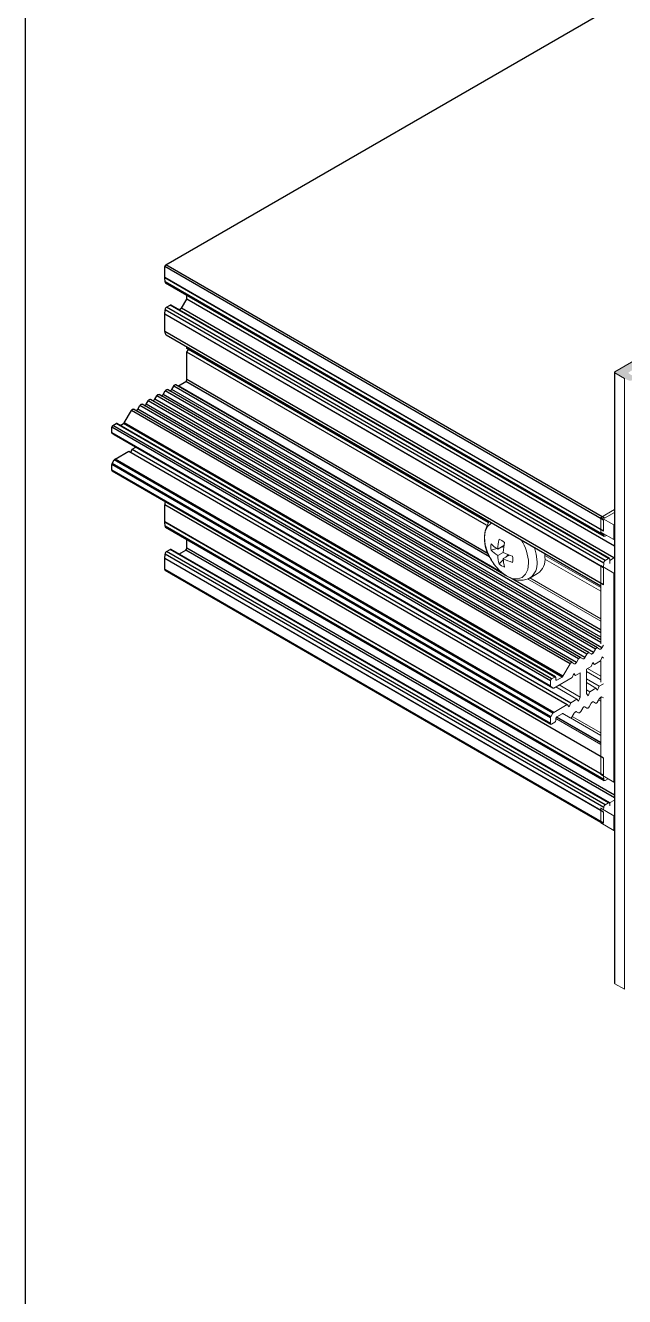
# Model space of a CAD drawing. Header units: millimetres. Extents: x 226 to 1066, y 456 to 1447.
# Drawn here: x 225.7 to 261.8, y 958.2 to 1034.7 of the extents above; entities that cross this region are included whole.
import ezdxf

# ---------------------------------------------------------------- set-up
doc = ezdxf.new("R2010")
doc.units = ezdxf.units.MM
doc.layers.add('ALUMINIUM', color=30, linetype='Continuous')
doc.layers.add('ANTET', color=140, linetype='Continuous')

# ---------------------------------------------------------------- blocks, each defined once
blk = doc.blocks.new('MN50.S.1')
at = {"color": 252}
blk.add_lwpolyline([(9907.25, 888.558), (9907.25, 1185.558), (10117.25, 1185.558), (10117.25, 888.558)], close=True, dxfattribs=at)
blk = doc.blocks.new('M.T.TİP-5B')
h = blk.add_hatch(color=253)
edge = h.paths.add_edge_path(flags=0)
edge.add_line((1193.84, 1365.385), (1194.095, 1365.385))
edge.add_ellipse((1194.095, 1365.437), major_axis=(-0.09, 0), ratio=0.577288, start_angle=90, end_angle=135)
edge.add_line((1194.158, 1365.4), (1195.266, 1366.04))
edge.add_line((1195.266, 1366.04), (1195.208, 1366.19))
edge.add_line((1195.208, 1366.19), (1195.469, 1366.157))
edge.add_line((1195.469, 1366.157), (1195.755, 1366.322))
edge.add_line((1195.755, 1366.322), (1197.028, 1365.587))
edge.add_line((1197.028, 1365.587), (1197.086, 1365.437))
edge.add_line((1197.086, 1365.437), (1196.825, 1365.47))
edge.add_line((1196.825, 1365.47), (1196.455, 1365.256))
edge.add_line((1196.455, 1365.256), (1196.513, 1365.106))
edge.add_line((1196.513, 1365.106), (1196.252, 1365.139))
edge.add_line((1196.252, 1365.139), (1195.431, 1364.665))
edge.add_ellipse((1195.495, 1364.629), major_axis=(0.09, 0), ratio=0.577288, start_angle=135, end_angle=180)
edge.add_line((1195.405, 1364.629), (1195.405, 1364.482))
edge.add_ellipse((1195.495, 1364.482), major_axis=(0.09, 0), ratio=0.577288, start_angle=180, end_angle=225)
edge.add_line((1195.431, 1364.445), (1195.717, 1364.28))
edge.add_ellipse((1195.781, 1364.316), major_axis=(0.09, 0), ratio=0.577288, start_angle=225, end_angle=315)
edge.add_line((1195.845, 1364.28), (1196.036, 1364.39))
edge.add_ellipse((1195.972, 1364.426), major_axis=(0.09, 0), ratio=0.577288, start_angle=315, end_angle=405)
edge.add_line((1196.036, 1364.463), (1195.94, 1364.518))
edge.add_ellipse((1196.004, 1364.555), major_axis=(0.09, 0), ratio=0.577288, start_angle=135, end_angle=225, ccw=False)
edge.add_line((1195.94, 1364.592), (1196.258, 1364.775))
edge.add_ellipse((1196.322, 1364.739), major_axis=(-0.09, 0), ratio=0.577288, start_angle=270, end_angle=315, ccw=False)
edge.add_line((1196.322, 1364.791), (1197.183, 1364.791))
edge.add_ellipse((1197.183, 1364.869), major_axis=(0.135, 0), ratio=0.577288, start_angle=270, end_angle=360)
edge.add_line((1197.318, 1364.869), (1197.318, 1365.007))
edge.add_ellipse((1197.453, 1365.007), major_axis=(-0.135, 0), ratio=0.577288, start_angle=270, end_angle=360, ccw=False)
edge.add_line((1197.453, 1365.085), (1197.692, 1365.085))
edge.add_ellipse((1197.692, 1365.163), major_axis=(0.135, 0), ratio=0.577288, start_angle=270, end_angle=360)
edge.add_line((1197.827, 1365.163), (1197.827, 1365.301))
edge.add_ellipse((1197.962, 1365.301), major_axis=(-0.135, 0), ratio=0.577288, start_angle=270, end_angle=360, ccw=False)
edge.add_line((1197.962, 1365.379), (1198.202, 1365.379))
edge.add_ellipse((1198.202, 1365.456), major_axis=(0.135, 0), ratio=0.577288, start_angle=270, end_angle=360)
edge.add_line((1198.337, 1365.456), (1198.337, 1365.594))
edge.add_ellipse((1198.472, 1365.594), major_axis=(-0.135, 0), ratio=0.577288, start_angle=270, end_angle=360, ccw=False)
edge.add_line((1198.472, 1365.672), (1198.711, 1365.672))
edge.add_ellipse((1198.711, 1365.75), major_axis=(0.135, 0), ratio=0.577288, start_angle=270, end_angle=360)
edge.add_line((1198.846, 1365.75), (1198.846, 1365.888))
edge.add_ellipse((1198.981, 1365.888), major_axis=(-0.135, 0), ratio=0.577288, start_angle=270, end_angle=360, ccw=False)
edge.add_line((1198.981, 1365.966), (1199.22, 1365.966))
edge.add_ellipse((1199.22, 1366.044), major_axis=(0.135, 0), ratio=0.577288, start_angle=270, end_angle=360)
edge.add_line((1199.355, 1366.044), (1199.355, 1366.182))
edge.add_ellipse((1199.49, 1366.182), major_axis=(-0.135, 0), ratio=0.577288, start_angle=270, end_angle=360, ccw=False)
edge.add_line((1199.49, 1366.26), (1199.729, 1366.26))
edge.add_ellipse((1199.729, 1366.338), major_axis=(0.135, 0), ratio=0.577288, start_angle=270, end_angle=360)
edge.add_line((1199.864, 1366.338), (1199.864, 1366.468))
edge.add_ellipse((1199.954, 1366.468), major_axis=(-0.09, 0), ratio=0.577288, start_angle=315, end_angle=360, ccw=False)
edge.add_line((1199.89, 1366.505), (1200.331, 1366.759))
edge.add_ellipse((1200.395, 1366.723), major_axis=(0.09, 0), ratio=0.577288, start_angle=45, end_angle=135, ccw=False)
edge.add_line((1200.458, 1366.759), (1201.89, 1365.933))
edge.add_line((1201.89, 1365.933), (1202.081, 1365.933))
edge.add_line((1202.081, 1365.933), (1202.081, 1365.823))
edge.add_line((1202.081, 1365.823), (1203.736, 1364.867))
edge.add_ellipse((1203.672, 1364.831), major_axis=(0.09, 0), ratio=0.577288, start_angle=-45, end_angle=45, ccw=False)
edge.add_line((1203.736, 1364.794), (1203.004, 1364.371))
edge.add_ellipse((1202.94, 1364.408), major_axis=(-0.09, 0), ratio=0.577288, start_angle=45, end_angle=135, ccw=False)
edge.add_line((1202.877, 1364.371), (1202.527, 1364.573))
edge.add_ellipse((1202.463, 1364.537), major_axis=(0.09, 0), ratio=0.577288, start_angle=45, end_angle=135)
edge.add_line((1202.399, 1364.573), (1202.304, 1364.518))
edge.add_ellipse((1202.622, 1364.335), major_axis=(0.45, 0), ratio=0.577288, start_angle=135, end_angle=225)
edge.add_line((1202.304, 1364.151), (1203.195, 1363.637))
edge.add_ellipse((1203.259, 1363.673), major_axis=(-0.09, 0), ratio=0.577288, start_angle=45, end_angle=50)
edge.add_line((1203.201, 1363.634), (1203.446, 1363.515))
edge.add_ellipse((1203.533, 1363.574), major_axis=(-0.135, 0), ratio=0.577288, start_angle=50, end_angle=135)
edge.add_line((1203.628, 1363.519), (1203.831, 1363.637))
edge.add_ellipse((1203.768, 1363.673), major_axis=(-0.09, 0), ratio=0.577288, start_angle=135, end_angle=225)
edge.add_line((1203.831, 1363.71), (1203.45, 1363.93))
edge.add_ellipse((1203.513, 1363.967), major_axis=(-0.09, 0), ratio=0.577288, start_angle=-45, end_angle=45, ccw=False)
edge.add_line((1203.45, 1364.004), (1204.022, 1364.335))
edge.add_line((1204.022, 1364.335), (1204.659, 1364.335))
edge.add_line((1204.659, 1364.335), (1205.391, 1363.912))
edge.add_line((1205.391, 1363.912), (1205.581, 1363.912))
edge.add_line((1205.581, 1363.912), (1205.581, 1363.802))
edge.add_line((1205.581, 1363.802), (1206.568, 1363.232))
edge.add_ellipse((1206.504, 1363.196), major_axis=(0.09, 0), ratio=0.577288, start_angle=-45, end_angle=45, ccw=False)
edge.add_line((1206.568, 1363.159), (1205.741, 1362.681))
edge.add_ellipse((1205.677, 1362.718), major_axis=(0.09, 0), ratio=0.577288, start_angle=225, end_angle=315, ccw=False)
edge.add_line((1205.613, 1362.681), (1205.231, 1362.902))
edge.add_ellipse((1205.168, 1362.865), major_axis=(0.09, 0), ratio=0.577288, start_angle=45, end_angle=135)
edge.add_line((1205.104, 1362.902), (1204.901, 1362.785))
edge.add_ellipse((1204.997, 1362.729), major_axis=(0.135, 0), ratio=0.577288, start_angle=135, end_angle=220)
edge.add_line((1204.893, 1362.679), (1205.099, 1362.538))
edge.add_ellipse((1205.168, 1362.571), major_axis=(-0.09, 0), ratio=0.577288, start_angle=40, end_angle=45)
edge.add_line((1205.104, 1362.534), (1205.677, 1362.204))
edge.add_ellipse((1205.741, 1362.241), major_axis=(-0.09, 0), ratio=0.577288, start_angle=45, end_angle=135)
edge.add_line((1205.804, 1362.204), (1239.088, 1381.418))
edge.add_ellipse((1239.024, 1381.455), major_axis=(0.09, 0), ratio=0.577288, start_angle=315, end_angle=405)
edge.add_line((1239.088, 1381.491), (1223.305, 1390.603))
edge.add_ellipse((1223.241, 1390.566), major_axis=(-0.09, 0), ratio=0.577288, start_angle=225, end_angle=315)
edge.add_line((1223.178, 1390.603), (1189.894, 1371.388))
edge.add_ellipse((1189.958, 1371.352), major_axis=(0.09, 0), ratio=0.577288, start_angle=135, end_angle=225)
edge.add_line((1189.894, 1371.315), (1190.467, 1370.984))
edge.add_ellipse((1190.531, 1371.021), major_axis=(0.09, 0), ratio=0.577288, start_angle=225, end_angle=230)
edge.add_line((1190.473, 1370.981), (1190.718, 1370.862))
edge.add_ellipse((1190.805, 1370.922), major_axis=(-0.135, 0), ratio=0.577288, start_angle=50, end_angle=135)
edge.add_line((1190.9, 1370.867), (1191.103, 1370.984))
edge.add_ellipse((1191.04, 1371.021), major_axis=(-0.09, 0), ratio=0.577288, start_angle=135, end_angle=225)
edge.add_line((1191.103, 1371.058), (1190.722, 1371.278))
edge.add_ellipse((1190.785, 1371.315), major_axis=(-0.09, 0), ratio=0.577288, start_angle=-45, end_angle=45, ccw=False)
edge.add_line((1190.722, 1371.352), (1191.549, 1371.829))
edge.add_ellipse((1191.613, 1371.793), major_axis=(-0.09, 0), ratio=0.577288, start_angle=225, end_angle=315, ccw=False)
edge.add_line((1191.676, 1371.829), (1192.663, 1371.26))
edge.add_line((1192.663, 1371.26), (1192.854, 1371.26))
edge.add_line((1192.854, 1371.26), (1192.854, 1371.15))
edge.add_line((1192.854, 1371.15), (1193.585, 1370.727))
edge.add_line((1193.585, 1370.727), (1193.585, 1370.36))
edge.add_line((1193.585, 1370.36), (1193.013, 1370.029))
edge.add_ellipse((1192.949, 1370.066), major_axis=(0.09, 0), ratio=0.577288, start_angle=225, end_angle=315, ccw=False)
edge.add_line((1192.885, 1370.029), (1192.504, 1370.249))
edge.add_ellipse((1192.44, 1370.213), major_axis=(0.09, 0), ratio=0.577288, start_angle=45, end_angle=135)
edge.add_line((1192.376, 1370.249), (1192.173, 1370.132))
edge.add_ellipse((1192.269, 1370.077), major_axis=(0.135, 0), ratio=0.577288, start_angle=135, end_angle=220)
edge.add_line((1192.165, 1370.027), (1192.371, 1369.885))
edge.add_ellipse((1192.44, 1369.919), major_axis=(0.09, 0), ratio=0.577288, start_angle=220, end_angle=225)
edge.add_line((1192.376, 1369.882), (1193.267, 1369.368))
edge.add_ellipse((1193.585, 1369.551), major_axis=(-0.45, 0), ratio=0.577288, start_angle=45, end_angle=135)
edge.add_line((1193.904, 1369.368), (1193.999, 1369.423))
edge.add_ellipse((1193.935, 1369.46), major_axis=(-0.09, 0), ratio=0.577288, start_angle=135, end_angle=225)
edge.add_line((1193.999, 1369.496), (1193.649, 1369.698))
edge.add_ellipse((1193.713, 1369.735), major_axis=(0.09, 0), ratio=0.577288, start_angle=135, end_angle=225, ccw=False)
edge.add_line((1193.649, 1369.772), (1194.381, 1370.194))
edge.add_ellipse((1194.445, 1370.158), major_axis=(-0.09, 0), ratio=0.577288, start_angle=225, end_angle=315, ccw=False)
edge.add_line((1194.508, 1370.194), (1196.163, 1369.239))
edge.add_line((1196.163, 1369.239), (1196.354, 1369.239))
edge.add_line((1196.354, 1369.239), (1196.354, 1369.129))
edge.add_line((1196.354, 1369.129), (1197.786, 1368.302))
edge.add_ellipse((1197.722, 1368.266), major_axis=(-0.09, 0), ratio=0.577288, start_angle=135, end_angle=225, ccw=False)
edge.add_line((1197.786, 1368.229), (1197.345, 1367.974))
edge.add_ellipse((1197.281, 1368.011), major_axis=(0.09, 0), ratio=0.577288, start_angle=270, end_angle=315, ccw=False)
edge.add_line((1197.281, 1367.959), (1197.056, 1367.959))
edge.add_ellipse((1197.056, 1367.881), major_axis=(-0.135, 0), ratio=0.577288, start_angle=270, end_angle=360)
edge.add_line((1196.921, 1367.881), (1196.921, 1367.743))
edge.add_ellipse((1196.786, 1367.743), major_axis=(0.135, 0), ratio=0.577288, start_angle=270, end_angle=360, ccw=False)
edge.add_line((1196.786, 1367.665), (1196.547, 1367.665))
edge.add_ellipse((1196.547, 1367.587), major_axis=(-0.135, 0), ratio=0.577288, start_angle=270, end_angle=360)
edge.add_line((1196.412, 1367.587), (1196.412, 1367.449))
edge.add_ellipse((1196.277, 1367.449), major_axis=(0.135, 0), ratio=0.577288, start_angle=270, end_angle=360, ccw=False)
edge.add_line((1196.277, 1367.371), (1196.038, 1367.371))
edge.add_ellipse((1196.038, 1367.293), major_axis=(-0.135, 0), ratio=0.577288, start_angle=270, end_angle=360)
edge.add_line((1195.903, 1367.293), (1195.903, 1367.155))
edge.add_ellipse((1195.768, 1367.155), major_axis=(0.135, 0), ratio=0.577288, start_angle=270, end_angle=360, ccw=False)
edge.add_line((1195.768, 1367.077), (1195.529, 1367.077))
edge.add_ellipse((1195.529, 1366.999), major_axis=(-0.135, 0), ratio=0.577288, start_angle=270, end_angle=360)
edge.add_line((1195.394, 1366.999), (1195.394, 1366.861))
edge.add_ellipse((1195.259, 1366.861), major_axis=(0.135, 0), ratio=0.577288, start_angle=270, end_angle=360, ccw=False)
edge.add_line((1195.259, 1366.783), (1195.02, 1366.783))
edge.add_ellipse((1195.02, 1366.706), major_axis=(-0.135, 0), ratio=0.577288, start_angle=270, end_angle=360)
edge.add_line((1194.885, 1366.706), (1194.885, 1366.568))
edge.add_ellipse((1194.75, 1366.568), major_axis=(0.135, 0), ratio=0.577288, start_angle=270, end_angle=360, ccw=False)
edge.add_line((1194.75, 1366.49), (1194.51, 1366.49))
edge.add_ellipse((1194.51, 1366.412), major_axis=(-0.135, 0), ratio=0.577288, start_angle=270, end_angle=360)
edge.add_line((1194.375, 1366.412), (1194.375, 1365.914))
edge.add_ellipse((1194.285, 1365.914), major_axis=(0.09, 0), ratio=0.577288, start_angle=315, end_angle=360, ccw=False)
edge.add_line((1194.349, 1365.878), (1194.031, 1365.694))
edge.add_ellipse((1193.967, 1365.731), major_axis=(-0.09, 0), ratio=0.577288, start_angle=45, end_angle=135, ccw=False)
edge.add_line((1193.904, 1365.694), (1193.808, 1365.749))
edge.add_ellipse((1193.745, 1365.712), major_axis=(-0.09, 0), ratio=0.577288, start_angle=225, end_angle=315)
edge.add_line((1193.681, 1365.749), (1193.49, 1365.639))
edge.add_ellipse((1193.554, 1365.602), major_axis=(-0.09, 0), ratio=0.577288, start_angle=315, end_angle=405)
edge.add_line((1193.49, 1365.565), (1193.776, 1365.4))
edge.add_ellipse((1193.84, 1365.437), major_axis=(-0.09, 0), ratio=0.577288, start_angle=45, end_angle=90)
edge = h.paths.add_edge_path(flags=0)
edge.add_ellipse((1199.44, 1367.163), major_axis=(-0.225, 0), ratio=0.577288, start_angle=135, end_angle=225, ccw=False)
edge.add_line((1199.599, 1367.072), (1198.746, 1366.579))
edge.add_line((1198.746, 1366.579), (1198.804, 1366.429))
edge.add_line((1198.804, 1366.429), (1198.543, 1366.462))
edge.add_line((1198.543, 1366.462), (1198.173, 1366.248))
edge.add_line((1198.173, 1366.248), (1198.231, 1366.098))
edge.add_line((1198.231, 1366.098), (1197.971, 1366.131))
edge.add_line((1197.971, 1366.131), (1197.601, 1365.918))
edge.add_line((1197.601, 1365.918), (1197.658, 1365.767))
edge.add_line((1197.658, 1365.767), (1197.398, 1365.801))
edge.add_line((1197.398, 1365.801), (1196.125, 1366.536))
edge.add_line((1196.125, 1366.536), (1196.411, 1366.701))
edge.add_line((1196.411, 1366.701), (1196.354, 1366.851))
edge.add_line((1196.354, 1366.851), (1196.614, 1366.818))
edge.add_line((1196.614, 1366.818), (1196.984, 1367.031))
edge.add_line((1196.984, 1367.031), (1196.926, 1367.182))
edge.add_line((1196.926, 1367.182), (1197.187, 1367.149))
edge.add_line((1197.187, 1367.149), (1197.557, 1367.362))
edge.add_line((1197.557, 1367.362), (1197.499, 1367.512))
edge.add_line((1197.499, 1367.512), (1197.76, 1367.479))
edge.add_line((1197.76, 1367.479), (1198.327, 1367.806))
edge.add_ellipse((1198.486, 1367.715), major_axis=(0.225, 0), ratio=0.577288, start_angle=45, end_angle=135, ccw=False)
edge.add_line((1198.645, 1367.806), (1199.599, 1367.255))
edge = h.paths.add_edge_path(flags=0)
edge.add_line((1232.724, 1379.581), (1232.374, 1379.379))
edge.add_ellipse((1232.437, 1379.342), major_axis=(-0.09, 0), ratio=0.577288, start_angle=315, end_angle=405)
edge.add_line((1232.374, 1379.306), (1233.265, 1378.791))
edge.add_line((1233.265, 1378.791), (1232.469, 1378.332))
edge.add_line((1232.469, 1378.332), (1232.523, 1378.216))
edge.add_line((1232.523, 1378.216), (1208.01, 1364.065))
edge.add_line((1208.01, 1364.065), (1207.809, 1364.096))
edge.add_line((1207.809, 1364.096), (1207.013, 1363.637))
edge.add_line((1207.013, 1363.637), (1192.376, 1372.086))
edge.add_line((1192.376, 1372.086), (1193.172, 1372.546))
edge.add_line((1193.172, 1372.546), (1193.118, 1372.662))
edge.add_line((1193.118, 1372.662), (1217.631, 1386.813))
edge.add_line((1217.631, 1386.813), (1217.832, 1386.782))
edge.add_line((1217.832, 1386.782), (1218.628, 1387.241))
edge.add_line((1218.628, 1387.241), (1219.519, 1386.727))
edge.add_ellipse((1219.582, 1386.763), major_axis=(0.09, 0), ratio=0.577288, start_angle=225, end_angle=315)
edge.add_line((1219.646, 1386.727), (1219.996, 1386.929))
edge.add_ellipse((1219.932, 1386.965), major_axis=(-0.09, 0), ratio=0.577288, start_angle=135, end_angle=225)
edge.add_line((1219.996, 1387.002), (1219.105, 1387.517))
edge.add_line((1219.105, 1387.517), (1219.741, 1387.884))
edge.add_line((1219.741, 1387.884), (1219.687, 1388))
edge.add_line((1219.687, 1388), (1222.404, 1389.568))
edge.add_line((1222.404, 1389.568), (1222.605, 1389.537))
edge.add_line((1222.605, 1389.537), (1223.241, 1389.905))
edge.add_line((1223.241, 1389.905), (1224.037, 1389.445))
edge.add_line((1224.037, 1389.445), (1224.238, 1389.476))
edge.add_line((1224.238, 1389.476), (1229.378, 1386.509))
edge.add_line((1229.378, 1386.509), (1229.324, 1386.393))
edge.add_line((1229.324, 1386.393), (1230.278, 1385.842))
edge.add_line((1230.278, 1385.842), (1229.533, 1385.381))
edge.add_ellipse((1229.467, 1385.416), major_axis=(-0.09, 0), ratio=0.577288, start_angle=43, end_angle=137, ccw=False)
edge.add_line((1229.401, 1385.381), (1229.098, 1385.568))
edge.add_ellipse((1229.033, 1385.533), major_axis=(0.09, 0), ratio=0.577288, start_angle=43, end_angle=169)
edge.add_line((1228.944, 1385.543), (1228.82, 1385.173))
edge.add_ellipse((1228.908, 1385.164), major_axis=(0.09, 0), ratio=0.577288, start_angle=169, end_angle=225)
edge.add_line((1228.845, 1385.127), (1229.602, 1384.689))
edge.add_ellipse((1229.666, 1384.726), major_axis=(-0.09, 0), ratio=0.577288, start_angle=45, end_angle=101)
edge.add_line((1229.683, 1384.675), (1230.323, 1384.747))
edge.add_ellipse((1230.305, 1384.798), major_axis=(-0.09, 0), ratio=0.577288, start_angle=101, end_angle=227)
edge.add_line((1230.367, 1384.836), (1230.042, 1385.011))
edge.add_ellipse((1230.103, 1385.049), major_axis=(0.09, 0), ratio=0.577288, start_angle=133, end_angle=227, ccw=False)
edge.add_line((1230.042, 1385.087), (1230.842, 1385.517))
edge.add_line((1230.842, 1385.517), (1231.796, 1384.966))
edge.add_line((1231.796, 1384.966), (1231.997, 1384.997))
edge.add_line((1231.997, 1384.997), (1237.137, 1382.03))
edge.add_line((1237.137, 1382.03), (1237.083, 1381.914))
edge.add_line((1237.083, 1381.914), (1237.879, 1381.455))
edge.add_line((1237.879, 1381.455), (1237.242, 1381.087))
edge.add_line((1237.242, 1381.087), (1237.296, 1380.971))
edge.add_line((1237.296, 1380.971), (1234.579, 1379.403))
edge.add_line((1234.579, 1379.403), (1234.378, 1379.434))
edge.add_line((1234.378, 1379.434), (1233.742, 1379.067))
edge.add_line((1233.742, 1379.067), (1232.851, 1379.581))
edge.add_ellipse((1232.787, 1379.544), major_axis=(0.09, 0), ratio=0.577288, start_angle=45, end_angle=135)
at = {"color": 0, "linetype": 'Continuous', "lineweight": 0}
for p, q in [((1189.894, 1371.388), (1223.178, 1390.603)), ((1189.868, 1371.352), (1189.868, 1334.607)), ((1189.894, 1371.315), (1189.894, 1334.571)), ((1190.467, 1370.984), (1189.894, 1371.315)), ((1190.467, 1370.984), (1190.467, 1334.24)), ((1189.035, 1362.625), (1189.868, 1363.106)), ((1189.258, 1362.57), (1189.868, 1362.922)), ((1189.035, 1361.743), (1189.035, 1362.625)), ((1189.035, 1362.625), (1189.831, 1362.166)), ((1189.194, 1361.798), (1189.194, 1362.459)), ((1189.831, 1362.166), (1189.868, 1362.187)), ((1189.831, 1361.284), (1189.831, 1362.166)), ((1189.035, 1361.743), (1189.831, 1361.284)), ((1189.214, 1361.543), (1189.206, 1361.644)), ((1189.385, 1361.541), (1189.309, 1361.497)), ((1189.831, 1361.284), (1189.868, 1361.305)), ((1189.035, 1358.399), (1185.675, 1360.339)), ((1189.035, 1358.399), (1185.675, 1360.339)), ((1189.035, 1358.178), (1185.675, 1360.118)), ((1189.035, 1359.722), (1189.038, 1359.723)), ((1189.035, 1359.722), (1189.831, 1359.263)), ((1189.035, 1355.025), (1189.035, 1359.722)), ((1189.214, 1359.872), (1189.197, 1359.632)), ((1189.309, 1360.027), (1189.512, 1360.145)), ((1189.576, 1360.034), (1189.868, 1360.203)), ((1189.576, 1359.851), (1189.576, 1360.108)), ((1189.035, 1355.838), (1183.681, 1358.929)), ((1189.035, 1355.869), (1183.781, 1358.902)), ((1189.035, 1356.378), (1184.634, 1358.919)), ((1189.035, 1356.525), (1184.777, 1358.983)), ((1189.194, 1358.565), (1189.194, 1359.593)), ((1189.831, 1359.263), (1189.868, 1359.284)), ((1189.831, 1346.696), (1189.831, 1359.263)), ((1188.087, 1354.191), (1188.206, 1354.398)), ((1188.461, 1354.407), (1188.341, 1354.476)), ((1188.596, 1354.485), (1188.715, 1354.692)), ((1188.97, 1354.701), (1188.85, 1354.77)), ((1189.105, 1354.778), (1189.194, 1354.933)), ((1186.757, 1353.064), (1187.188, 1353.81)), ((1187.443, 1353.819), (1187.323, 1353.888)), ((1187.578, 1353.897), (1187.697, 1354.104)), ((1187.952, 1354.113), (1187.832, 1354.182)), ((1188.17, 1353.491), (1188.457, 1353.656)), ((1188.558, 1353.898), (1188.457, 1353.656)), ((1188.535, 1353.844), (1188.659, 1353.773)), ((1188.659, 1353.773), (1188.558, 1353.898)), ((1188.659, 1353.773), (1189.029, 1353.986)), ((1189.131, 1354.229), (1189.029, 1353.986)), ((1189.035, 1352.704), (1189.035, 1354.001)), ((1189.194, 1354.15), (1189.131, 1354.229)), ((1186.012, 1352.465), (1186.012, 1352.796)), ((1186.076, 1352.906), (1186.267, 1353.016)), ((1186.203, 1352.355), (1187.311, 1352.995)), ((1186.33, 1352.98), (1186.33, 1352.869)), ((1186.394, 1352.833), (1186.33, 1352.869)), ((1186.394, 1352.833), (1186.712, 1353.016)), ((1187.412, 1353.237), (1187.311, 1352.995)), ((1187.39, 1353.183), (1187.514, 1353.112)), ((1187.514, 1353.112), (1187.412, 1353.237)), ((1187.514, 1353.112), (1187.8, 1353.277)), ((1187.8, 1353.277), (1187.8, 1351.807)), ((1188.17, 1352.021), (1188.17, 1353.491)), ((1188.17, 1353.343), (1189.035, 1352.844)), ((1188.17, 1352.916), (1188.946, 1352.468)), ((1188.245, 1353.534), (1189.035, 1353.078)), ((1186.158, 1352.351), (1186.031, 1352.424)), ((1186.324, 1352.425), (1187.597, 1351.69)), ((1186.527, 1352.542), (1187.8, 1351.807)), ((1188.17, 1352.682), (1188.743, 1352.351)), ((1188.17, 1352.255), (1188.373, 1352.138)), ((1188.17, 1352.021), (1188.271, 1351.896)), ((1188.271, 1351.896), (1188.373, 1352.138)), ((1188.373, 1352.138), (1188.743, 1352.351)), ((1188.743, 1352.351), (1188.844, 1352.226)), ((1188.844, 1352.226), (1188.946, 1352.468)), ((1188.946, 1352.468), (1189.194, 1352.612)), ((1186.203, 1350.885), (1187.025, 1351.359)), ((1187.025, 1351.359), (1187.126, 1351.234)), ((1187.126, 1351.234), (1187.227, 1351.476)), ((1187.227, 1351.476), (1187.597, 1351.69)), ((1187.597, 1351.69), (1187.699, 1351.565)), ((1187.699, 1351.565), (1187.8, 1351.807)), ((1188.461, 1351.44), (1188.341, 1351.233)), ((1188.715, 1351.449), (1188.595, 1351.519)), ((1188.596, 1351.518), (1188.715, 1351.449)), ((1188.97, 1351.734), (1188.85, 1351.527)), ((1189.035, 1351.564), (1188.913, 1351.635)), ((1189.035, 1351.785), (1189.02, 1351.794)), ((1189.035, 1351.785), (1189.02, 1351.794)), ((1189.035, 1347.155), (1189.035, 1351.804)), ((1189.105, 1351.812), (1189.194, 1351.761)), ((1186.012, 1350.555), (1186.012, 1350.224)), ((1186.158, 1350.838), (1186.031, 1350.617)), ((1186.33, 1350.408), (1186.33, 1350.518)), ((1189.035, 1348.956), (1186.33, 1350.517)), ((1189.035, 1349.066), (1186.368, 1350.606)), ((1189.035, 1349.096), (1186.388, 1350.624)), ((1186.394, 1350.628), (1186.712, 1350.812)), ((1187.188, 1350.567), (1186.756, 1350.817)), ((1186.757, 1350.816), (1187.188, 1350.567)), ((1189.035, 1349.507), (1187.209, 1350.561)), ((1189.035, 1349.654), (1187.322, 1350.643)), ((1187.443, 1350.852), (1187.323, 1350.645)), ((1187.697, 1350.861), (1187.576, 1350.931)), ((1187.578, 1350.93), (1187.697, 1350.861)), ((1187.952, 1351.146), (1187.832, 1350.939)), ((1188.206, 1351.155), (1188.086, 1351.225)), ((1188.087, 1351.224), (1188.206, 1351.155)), ((1186.076, 1350.187), (1186.267, 1350.297)), ((1189.194, 1348.129), (1189.194, 1347.1)), ((1189.035, 1347.155), (1189.831, 1346.696)), ((1189.214, 1346.845), (1189.197, 1347.062)), ((1189.309, 1346.799), (1189.481, 1346.898)), ((1189.831, 1346.696), (1189.868, 1346.718)), ((1189.035, 1345.134), (1189.046, 1345.141)), ((1189.035, 1345.134), (1189.831, 1344.675)), ((1189.035, 1344.253), (1189.035, 1345.134)), ((1189.214, 1345.174), (1189.205, 1345.049)), ((1189.512, 1345.447), (1189.309, 1345.33)), ((1189.568, 1345.442), (1189.868, 1345.615)), ((1189.576, 1345.263), (1189.576, 1345.41)), ((1189.194, 1344.896), (1189.194, 1344.234)), ((1189.831, 1344.675), (1189.868, 1344.697)), ((1189.831, 1343.793), (1189.831, 1344.675)), ((1189.035, 1344.253), (1189.831, 1343.793)), ((1189.831, 1343.793), (1189.868, 1343.815)), ((1190.467, 1334.24), (1189.894, 1334.571))]:
    blk.add_line(p, q, dxfattribs=at)
at = {"color": 5, "linetype": 'Continuous', "lineweight": 0}
for p, q in [((1182.788, 1360.748), (1182.434, 1360.653)), ((1183.207, 1360.923), (1182.836, 1360.709)), ((1183.164, 1360.52), (1182.836, 1360.331)), ((1185.678, 1360.227), (1185.667, 1360.449)), ((1182.914, 1359.822), (1183.173, 1360.081)), ((1183.534, 1360.356), (1183.164, 1360.142)), ((1184.758, 1358.973), (1185.235, 1359.248))]:
    blk.add_line(p, q, dxfattribs=at)
at = {"color": 5, "linetype": 'Continuous', "lineweight": 0, "flags": 128}
for points in [[(1182.477, 1362.29), (1182.424, 1362.263), (1182.213, 1362.067), (1182.08, 1361.774), (1182.035, 1361.403), (1182.08, 1360.98), (1182.213, 1360.533), (1182.424, 1360.093), (1182.699, 1359.69), (1183.02, 1359.352), (1183.364, 1359.101), (1183.708, 1358.955), (1184.028, 1358.923), (1184.304, 1359.008), (1184.515, 1359.204), (1184.648, 1359.497), (1184.693, 1359.869), (1184.693, 1359.869)], [(1183.208, 1360.86), (1183.094, 1360.83), (1183.003, 1360.806)], [(1185.201, 1359.951), (1185.153, 1360.413), (1185.047, 1360.806)], [(1182.452, 1360.062), (1182.589, 1359.834), (1182.899, 1359.461), (1183.257, 1359.156), (1183.654, 1358.937), (1184.021, 1358.837), (1184.368, 1358.838), (1184.686, 1358.934), (1184.772, 1358.995)], [(1183.331, 1360.238), (1183.398, 1360.305), (1183.48, 1360.389)]]:
    blk.add_lwpolyline(points, dxfattribs=at)
at = {"color": 0, "linetype": 'Continuous', "lineweight": 0, "flags": 128}
for points in [[(1189.309, 1361.497), (1189.292, 1361.489), (1189.275, 1361.485), (1189.259, 1361.485), (1189.245, 1361.489), (1189.233, 1361.497), (1189.224, 1361.509), (1189.217, 1361.525), (1189.214, 1361.543)], [(1188.206, 1354.398), (1188.221, 1354.42), (1188.237, 1354.439), (1188.255, 1354.456), (1188.274, 1354.469), (1188.292, 1354.478), (1188.31, 1354.482), (1188.327, 1354.481), (1188.341, 1354.476)], [(1188.461, 1354.407), (1188.475, 1354.401), (1188.492, 1354.401), (1188.51, 1354.405), (1188.528, 1354.413), (1188.547, 1354.426), (1188.565, 1354.443), (1188.581, 1354.462), (1188.596, 1354.485)], [(1188.715, 1354.692), (1188.73, 1354.714), (1188.746, 1354.733), (1188.764, 1354.75), (1188.783, 1354.763), (1188.801, 1354.771), (1188.819, 1354.776), (1188.836, 1354.775), (1188.85, 1354.77)], [(1188.97, 1354.701), (1188.984, 1354.695), (1189.001, 1354.694), (1189.019, 1354.699), (1189.037, 1354.707), (1189.056, 1354.72), (1189.074, 1354.737), (1189.09, 1354.756), (1189.105, 1354.778)], [(1187.188, 1353.81), (1187.202, 1353.832), (1187.219, 1353.852), (1187.237, 1353.868), (1187.256, 1353.881), (1187.274, 1353.89), (1187.292, 1353.894), (1187.309, 1353.893), (1187.323, 1353.888)], [(1187.443, 1353.819), (1187.457, 1353.813), (1187.474, 1353.813), (1187.491, 1353.817), (1187.51, 1353.825), (1187.529, 1353.838), (1187.547, 1353.855), (1187.563, 1353.875), (1187.578, 1353.897)], [(1187.697, 1354.104), (1187.712, 1354.126), (1187.728, 1354.146), (1187.746, 1354.162), (1187.765, 1354.175), (1187.783, 1354.184), (1187.801, 1354.188), (1187.818, 1354.187), (1187.832, 1354.182)], [(1187.952, 1354.113), (1187.966, 1354.107), (1187.983, 1354.107), (1188.001, 1354.111), (1188.019, 1354.119), (1188.038, 1354.132), (1188.056, 1354.149), (1188.072, 1354.169), (1188.087, 1354.191)], [(1188.461, 1351.44), (1188.475, 1351.462), (1188.492, 1351.482), (1188.51, 1351.499), (1188.528, 1351.512), (1188.547, 1351.52), (1188.565, 1351.524), (1188.581, 1351.524), (1188.596, 1351.518)], [(1188.715, 1351.449), (1188.73, 1351.444), (1188.746, 1351.443), (1188.764, 1351.447), (1188.783, 1351.456), (1188.801, 1351.469), (1188.819, 1351.485), (1188.836, 1351.505), (1188.85, 1351.527)], [(1188.97, 1351.734), (1188.984, 1351.756), (1189.001, 1351.776), (1189.019, 1351.793), (1189.037, 1351.805), (1189.056, 1351.814), (1189.074, 1351.818), (1189.09, 1351.818), (1189.105, 1351.812)], [(1187.188, 1350.567), (1187.202, 1350.562), (1187.219, 1350.561), (1187.237, 1350.566), (1187.256, 1350.574), (1187.274, 1350.587), (1187.292, 1350.604), (1187.309, 1350.623), (1187.323, 1350.645)], [(1187.443, 1350.852), (1187.457, 1350.875), (1187.474, 1350.894), (1187.491, 1350.911), (1187.51, 1350.924), (1187.529, 1350.932), (1187.547, 1350.936), (1187.563, 1350.936), (1187.578, 1350.93)], [(1187.697, 1350.861), (1187.712, 1350.856), (1187.728, 1350.855), (1187.746, 1350.859), (1187.765, 1350.868), (1187.783, 1350.881), (1187.801, 1350.898), (1187.818, 1350.917), (1187.832, 1350.939)], [(1187.952, 1351.146), (1187.966, 1351.168), (1187.983, 1351.188), (1188.001, 1351.205), (1188.019, 1351.218), (1188.038, 1351.226), (1188.056, 1351.23), (1188.072, 1351.23), (1188.087, 1351.224)], [(1188.206, 1351.155), (1188.221, 1351.15), (1188.237, 1351.149), (1188.255, 1351.153), (1188.274, 1351.162), (1188.292, 1351.175), (1188.31, 1351.191), (1188.327, 1351.211), (1188.341, 1351.233)], [(1189.309, 1346.799), (1189.292, 1346.791), (1189.275, 1346.787), (1189.259, 1346.787), (1189.245, 1346.791), (1189.233, 1346.799), (1189.224, 1346.811), (1189.217, 1346.827), (1189.214, 1346.845)]]:
    blk.add_lwpolyline(points, dxfattribs=at)
at = {"color": 0, "linetype": 'Continuous', "lineweight": 0}
for centre, radius, start, end in [((1189.908, 1371.352), 0.0393, 110.78342, 249.21658), ((1190.512, 1371.063), 0.0904, 240.04688, 244.19662), ((1189.423, 1359.851), 0.21, 122.80086, 174.311), ((1189.537, 1360.114), 0.0393, 350.78596, 129.20329), ((1186.15, 1352.79), 0.138, 122.60548, 177.39452), ((1186.292, 1352.986), 0.0393, 350.78596, 129.20329), ((1186.369, 1352.863), 0.0393, 170.78596, 309.20329), ((1186.644, 1353.127), 0.13, 301.95467, 331.14439), ((1186.057, 1352.461), 0.0453, 174.37962, 234.30196), ((1186.177, 1352.392), 0.0453, 245.68605, 305.61817), ((1186.142, 1350.55), 0.13, 148.85627, 178.0435), ((1186.272, 1350.775), 0.13, 121.95467, 151.14439), ((1186.469, 1350.512), 0.138, 122.60548, 177.39452), ((1186.739, 1350.775), 0.0453, 65.68605, 125.61817), ((1186.051, 1350.218), 0.0393, 170.78596, 309.20329), ((1186.192, 1350.414), 0.138, 302.60548, 357.39452), ((1189.423, 1345.153), 0.21, 122.80086, 174.311), ((1189.537, 1345.416), 0.0393, 350.78596, 129.20329), ((1189.913, 1334.612), 0.0453, 185.6948, 245.62534), ((1190.512, 1334.318), 0.0904, 240.04688, 244.19662)]:
    blk.add_arc(centre, radius, start, end, dxfattribs=at)
at = {"color": 5, "linetype": 'Continuous', "lineweight": 0}
for centre, radius, start, end in [((1184.125, 1361.33), 2.1, 149.79518, 217.14564), ((1187.042, 1360.469), 4.213, 168.50252, 176.72578), ((1182.648, 1360.471), 0.879, 47.57132, 72.43405), ((1181.882, 1359.749), 2.814, 2.44311, 32.6359), ((1183.292, 1360.842), 0.879, 167.57064, 192.42936), ((1184.262, 1362.904), 2.617, 225.68568, 236.98421), ((1184.262, 1362.526), 2.617, 225.68568, 236.98421), ((1187.37, 1360.28), 4.213, 168.50252, 176.72578), ((1185.058, 1364.283), 4.213, 243.27693, 251.4998), ((1185.45, 1360.469), 2.618, 183.01855, 194.31645), ((1183.507, 1360.47), 0.879, 227.57132, 252.43405), ((1185.058, 1363.905), 4.213, 243.27693, 251.4998), ((1185.778, 1360.28), 2.618, 183.01855, 194.31645), ((1182.863, 1360.099), 0.879, 347.57064, 12.42936), ((1184.174, 1359.825), 1.035, 305.27799, 6.99937), ((1184.657, 1360.099), 1.029, 304.20343, 7.10875)]:
    blk.add_arc(centre, radius, start, end, dxfattribs=at)
at = {"layer": 'ALUMINIUM', "color": 0}
for p, q in [((1162.847, 1377.816), (1196.131, 1397.03)), ((1189.194, 1362.459), (1162.784, 1377.706)), ((1162.784, 1377.044), (1162.784, 1377.706)), ((1189.258, 1362.57), (1162.847, 1377.816)), ((1189.194, 1361.798), (1162.784, 1377.044)), ((1162.804, 1376.789), (1162.784, 1377.038)), ((1189.035, 1361.884), (1162.784, 1377.038)), ((1189.214, 1361.543), (1162.804, 1376.789)), ((1162.831, 1376.737), (1189.242, 1361.49)), ((1163.802, 1375.207), (1164.12, 1375.758)), ((1164.12, 1375.758), (1164.12, 1375.993)), ((1189.868, 1360.894), (1164.12, 1375.758)), ((1162.784, 1374.846), (1162.804, 1375.118)), ((1189.214, 1359.872), (1162.804, 1375.118)), ((1162.899, 1375.274), (1163.102, 1375.391)), ((1189.309, 1360.027), (1162.899, 1375.274)), ((1189.512, 1360.145), (1163.102, 1375.391)), ((1189.557, 1360.149), (1163.147, 1375.395)), ((1163.638, 1375.112), (1163.802, 1375.207)), ((1189.831, 1360.181), (1163.802, 1375.207)), ((1189.035, 1359.692), (1162.784, 1374.846)), ((1189.194, 1359.593), (1162.784, 1374.84)), ((1162.784, 1373.811), (1162.784, 1374.84)), ((1189.194, 1358.565), (1162.784, 1373.811)), ((1162.877, 1373.605), (1189.035, 1358.504)), ((1164.12, 1372.782), (1164.12, 1372.887)), ((1182.252, 1362.315), (1164.12, 1372.782)), ((1164.216, 1372.727), (1164.12, 1372.782)), ((1164.12, 1372.562), (1164.216, 1372.727)), ((1182.252, 1362.315), (1164.216, 1372.727)), ((1182.165, 1362.145), (1164.12, 1372.562)), ((1164.12, 1370.908), (1164.12, 1372.562)), ((1163.204, 1370.319), (1163.323, 1370.526)), ((1189.035, 1355.683), (1163.323, 1370.526)), ((1183.19, 1359.213), (1163.458, 1370.604)), ((1163.616, 1370.543), (1164.057, 1370.798)), ((1183.08, 1359.307), (1163.616, 1370.543)), ((1182.344, 1360.241), (1164.057, 1370.798)), ((1182.261, 1360.436), (1164.12, 1370.908)), ((1161.676, 1369.437), (1161.796, 1369.644)), ((1188.206, 1354.398), (1161.796, 1369.644)), ((1188.341, 1354.476), (1161.931, 1369.722)), ((1162.185, 1369.731), (1162.305, 1369.938)), ((1188.596, 1354.485), (1162.185, 1369.731)), ((1188.715, 1354.692), (1162.305, 1369.938)), ((1188.85, 1354.77), (1162.44, 1370.016)), ((1162.694, 1370.025), (1162.814, 1370.232)), ((1189.105, 1354.778), (1162.694, 1370.025)), ((1189.035, 1355.095), (1162.814, 1370.232)), ((1189.035, 1355.251), (1162.949, 1370.31)), ((1189.035, 1355.407), (1163.204, 1370.319)), ((1160.347, 1368.31), (1160.778, 1369.056)), ((1187.188, 1353.81), (1160.778, 1369.056)), ((1187.323, 1353.888), (1160.913, 1369.134)), ((1161.167, 1369.143), (1161.287, 1369.35)), ((1187.578, 1353.897), (1161.167, 1369.143)), ((1187.697, 1354.104), (1161.287, 1369.35)), ((1187.832, 1354.182), (1161.422, 1369.428)), ((1188.087, 1354.191), (1161.676, 1369.437)), ((1159.665, 1368.153), (1159.856, 1368.263)), ((1186.076, 1352.906), (1159.665, 1368.153)), ((1186.267, 1353.016), (1159.856, 1368.263)), ((1186.312, 1353.021), (1159.901, 1368.267)), ((1160.106, 1368.149), (1160.302, 1368.263)), ((1186.712, 1353.016), (1160.302, 1368.263)), ((1186.757, 1353.064), (1160.347, 1368.31)), ((1186.012, 1352.796), (1159.602, 1368.042)), ((1159.602, 1367.712), (1159.602, 1368.042)), ((1186.012, 1352.465), (1159.602, 1367.712)), ((1186.031, 1352.424), (1159.62, 1367.671)), ((1159.748, 1367.597), (1159.62, 1367.671)), ((1186.158, 1352.351), (1159.748, 1367.597)), ((1159.793, 1366.132), (1160.614, 1366.606)), ((1160.614, 1366.606), (1187.025, 1351.359)), ((1160.738, 1366.534), (1160.817, 1366.723)), ((1160.817, 1366.723), (1161.039, 1366.851)), ((1160.817, 1366.723), (1187.227, 1351.476)), ((1186.012, 1350.555), (1159.602, 1365.801)), ((1159.602, 1365.47), (1159.602, 1365.801)), ((1159.62, 1365.864), (1159.748, 1366.084)), ((1186.031, 1350.617), (1159.62, 1365.864)), ((1186.158, 1350.838), (1159.748, 1366.084)), ((1186.203, 1350.885), (1159.793, 1366.132)), ((1186.012, 1350.224), (1159.602, 1365.47)), ((1159.62, 1365.429), (1186.031, 1350.183)), ((1189.194, 1348.129), (1162.784, 1363.376)), ((1162.784, 1362.347), (1162.784, 1363.376)), ((1189.194, 1347.1), (1162.784, 1362.347)), ((1162.804, 1362.091), (1162.784, 1362.34)), ((1189.035, 1347.186), (1162.784, 1362.34)), ((1189.214, 1346.845), (1162.804, 1362.091)), ((1162.831, 1362.039), (1189.242, 1346.793)), ((1164.12, 1360.767), (1164.12, 1361.295)), ((1162.784, 1360.149), (1162.804, 1360.42)), ((1189.214, 1345.174), (1162.804, 1360.42)), ((1162.899, 1360.576), (1163.102, 1360.693)), ((1189.309, 1345.33), (1162.899, 1360.576)), ((1189.512, 1345.447), (1163.102, 1360.693)), ((1189.557, 1345.451), (1163.147, 1360.698)), ((1163.638, 1360.414), (1164.057, 1360.656)), ((1189.868, 1345.756), (1164.057, 1360.656)), ((1189.868, 1345.903), (1164.12, 1360.767)), ((1189.035, 1344.994), (1162.784, 1360.149)), ((1189.194, 1344.896), (1162.784, 1360.142)), ((1162.784, 1359.481), (1162.784, 1360.142)), ((1189.194, 1344.234), (1162.784, 1359.481)), ((1162.802, 1359.439), (1189.035, 1344.296))]:
    blk.add_line(p, q, dxfattribs=at)
at = {"layer": 'ALUMINIUM', "color": 0, "flags": 128}
for points in [[(1163.323, 1370.526), (1163.338, 1370.548), (1163.354, 1370.568), (1163.372, 1370.584), (1163.391, 1370.597), (1163.409, 1370.606), (1163.427, 1370.61), (1163.444, 1370.609), (1163.458, 1370.604)], [(1161.796, 1369.644), (1161.81, 1369.666), (1161.827, 1369.686), (1161.845, 1369.703), (1161.863, 1369.715), (1161.882, 1369.724), (1161.9, 1369.728), (1161.916, 1369.727), (1161.931, 1369.722)], [(1162.05, 1369.653), (1162.065, 1369.648), (1162.081, 1369.647), (1162.099, 1369.651), (1162.118, 1369.66), (1162.137, 1369.673), (1162.154, 1369.689), (1162.171, 1369.709), (1162.185, 1369.731)], [(1162.305, 1369.938), (1162.319, 1369.96), (1162.336, 1369.98), (1162.354, 1369.996), (1162.372, 1370.009), (1162.391, 1370.018), (1162.409, 1370.022), (1162.425, 1370.021), (1162.44, 1370.016)], [(1162.559, 1369.947), (1162.574, 1369.942), (1162.59, 1369.941), (1162.608, 1369.945), (1162.627, 1369.954), (1162.646, 1369.966), (1162.664, 1369.983), (1162.68, 1370.003), (1162.694, 1370.025)], [(1162.814, 1370.232), (1162.829, 1370.254), (1162.845, 1370.274), (1162.863, 1370.29), (1162.882, 1370.303), (1162.9, 1370.312), (1162.918, 1370.316), (1162.935, 1370.315), (1162.949, 1370.31)], [(1163.069, 1370.241), (1163.083, 1370.235), (1163.1, 1370.235), (1163.117, 1370.239), (1163.136, 1370.248), (1163.155, 1370.26), (1163.173, 1370.277), (1163.189, 1370.297), (1163.204, 1370.319)], [(1160.778, 1369.056), (1160.792, 1369.078), (1160.809, 1369.098), (1160.826, 1369.115), (1160.845, 1369.128), (1160.864, 1369.136), (1160.882, 1369.14), (1160.898, 1369.14), (1160.913, 1369.134)], [(1161.032, 1369.065), (1161.047, 1369.06), (1161.063, 1369.059), (1161.081, 1369.063), (1161.1, 1369.072), (1161.118, 1369.085), (1161.136, 1369.101), (1161.153, 1369.121), (1161.167, 1369.143)], [(1161.287, 1369.35), (1161.301, 1369.372), (1161.318, 1369.392), (1161.336, 1369.409), (1161.354, 1369.421), (1161.373, 1369.43), (1161.391, 1369.434), (1161.407, 1369.434), (1161.422, 1369.428)], [(1161.541, 1369.359), (1161.556, 1369.354), (1161.572, 1369.353), (1161.59, 1369.357), (1161.609, 1369.366), (1161.627, 1369.379), (1161.645, 1369.395), (1161.662, 1369.415), (1161.676, 1369.437)]]:
    blk.add_lwpolyline(points, dxfattribs=at)
at = {"layer": 'ALUMINIUM', "color": 0}
for centre, radius, start, end in [((1162.922, 1377.7), 0.138, 122.60548, 177.39452), ((1162.863, 1377.044), 0.0794, 179.94965, 184.47747), ((1162.867, 1376.789), 0.0628, 179.64951, 235.89625), ((1163.013, 1375.097), 0.21, 122.80086, 174.311), ((1163.128, 1375.354), 0.0453, 65.69288, 125.61758), ((1162.874, 1374.84), 0.0904, 175.80602, 179.95582), ((1163.004, 1373.787), 0.222, 173.70115, 234.98667), ((1163.589, 1370.58), 0.0457, 247.38026, 305.46899), ((1163.982, 1370.914), 0.138, 302.60548, 357.39452), ((1159.74, 1368.036), 0.138, 122.60548, 177.39452), ((1159.883, 1368.226), 0.0453, 65.69288, 125.61758), ((1160.233, 1368.373), 0.13, 301.95467, 331.14439), ((1159.647, 1367.707), 0.0453, 174.37962, 234.30196), ((1159.732, 1365.797), 0.13, 148.85627, 178.0435), ((1159.861, 1366.022), 0.13, 121.95467, 151.14439), ((1159.646, 1365.465), 0.0444, 173.70115, 234.98667), ((1163.374, 1363.363), 0.59, 158.52114, 178.7922), ((1162.863, 1362.347), 0.0794, 179.94965, 184.47747), ((1162.867, 1362.091), 0.0628, 179.64951, 235.89625), ((1163.013, 1360.4), 0.21, 122.80086, 174.311), ((1163.128, 1360.656), 0.0453, 65.69288, 125.61758), ((1163.982, 1360.773), 0.138, 302.60548, 357.39452), ((1162.874, 1360.142), 0.0904, 175.80602, 179.95582), ((1162.828, 1359.476), 0.0444, 173.70115, 234.98667)]:
    blk.add_arc(centre, radius, start, end, dxfattribs=at)

msp = doc.modelspace()

# ---------------------------------------------------------------- block references
msp.add_blockref('M.T.TİP-5B', (-928.668, -357.5))
at = {"layer": 'ANTET', "color": 0}
msp.add_blockref('MN50.S.1', (-9681.523, -85.511), dxfattribs=at)

doc.saveas('drawing.dxf')
